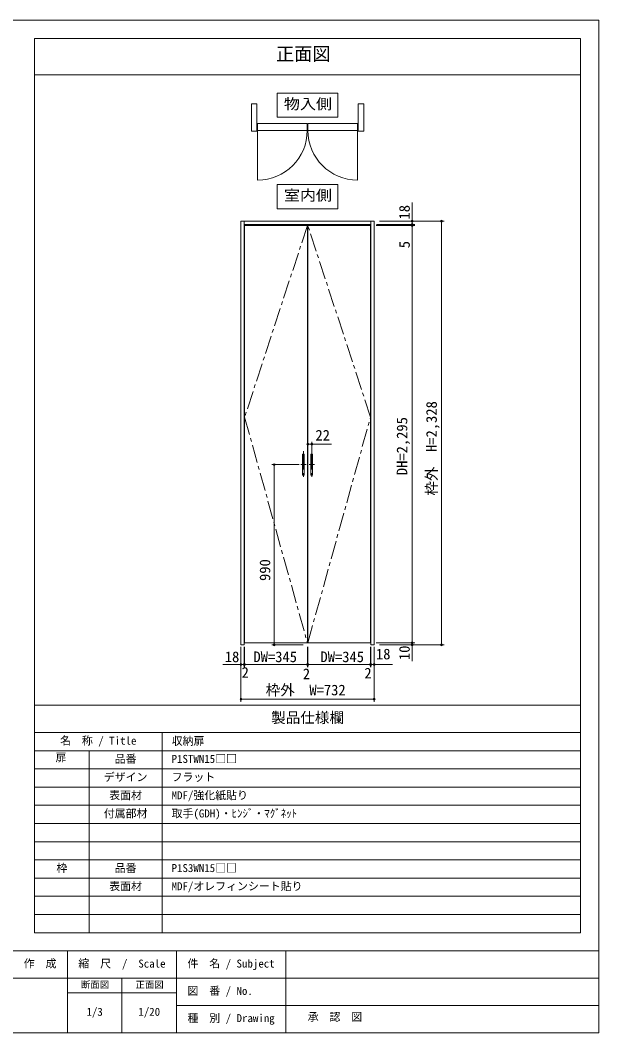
# Model space of a CAD drawing. Units: millimetres on the paper, enlarged 10 times, with parts at other scales. Extents: x -2058 to 1892, y -400 to 2383.
# Drawn here: x 303 to 1892, y -400 to 2383 of the extents above; entities that cross this region are included whole.
import ezdxf
from ezdxf.enums import TextEntityAlignment as Align

# ---------------------------------------------------------------- set-up
doc = ezdxf.new("R2010")
doc.units = ezdxf.units.MM
doc.header["$LTSCALE"] = 10
doc.header["$PDMODE"] = 32
doc.header["$PDSIZE"] = 5
doc.linetypes.add('CHAIN1', pattern=[8, 5, -1, 1, -1])
for name, color, linetype, lineweight in [('0-0_0', 7, 'Continuous', 18), ('1-0_H-SYM', 7, 'Continuous', 18), ('3-8', 4, 'Continuous', 18)]:
    doc.layers.add(name, color=color, linetype=linetype, lineweight=lineweight)
doc.styles.add('ＭＳ ゴシック', font='')
doc.styles.get('ＭＳ ゴシック').set_extended_font_data('MS Gothic')

msp = doc.modelspace()

# ---------------------------------------------------------------- linework, layer by layer
at = {"layer": '0-0_0'}
for p, q in [((-2057.96, 2382.81), (1892.04, 2382.81)), ((1892.04, 2382.81), (1892.04, -399.69)), ((342.04, 2332.81), (342.04, -124.69)), ((342.04, 2332.81), (1842.04, 2332.81)), ((1842.04, 2332.81), (1842.04, -124.69)), ((342.04, 2232.81), (1842.04, 2232.81)), ((342.04, 500.31), (1842.04, 500.31)), ((342.04, 425.31), (1842.04, 425.31)), ((692.04, 425.31), (692.04, -124.69)), ((342.04, 375.31), (1842.04, 375.31)), ((492.04, 375.31), (492.04, -124.69)), ((342.04, 325.31), (1842.04, 325.31)), ((342.04, 275.31), (1842.04, 275.31)), ((342.04, 225.31), (1842.04, 225.31)), ((342.04, 175.31), (1842.04, 175.31)), ((342.04, 175.31), (1842.04, 175.31)), ((342.04, 125.31), (1842.04, 125.31)), ((342.04, 125.31), (1842.04, 125.31)), ((342.04, 75.31), (1842.04, 75.31)), ((342.04, 75.31), (1842.04, 75.31)), ((342.04, 25.31), (1842.04, 25.31)), ((342.04, -24.69), (1842.04, -24.69)), ((342.04, -74.69), (1842.04, -74.69)), ((1842.04, -124.69), (342.04, -124.69)), ((342.04, -124.69), (1842.04, -124.69)), ((-2057.96, -174.69), (1892.04, -174.69)), ((432.04, -174.69), (432.04, -399.69)), ((732.04, -399.69), (732.04, -174.69)), ((1032.04, -399.69), (1032.04, -174.69)), ((1892.04, -249.69), (-1257.96, -249.69)), ((582.04, -249.69), (582.04, -399.69)), ((432.04, -289.69), (732.04, -289.69)), ((1892.04, -324.69), (732.04, -324.69)), ((1892.04, -399.69), (-2057.96, -399.69))]:
    msp.add_line(p, q, dxfattribs=at)
at = {"layer": '3-8', "color": 7}
for p, q in [((1175.31, 2116.11), (1175.31, 2182.77)), ((1008.65, 2116.11), (1175.31, 2116.11)), ((954.79, 2098.64), (954.79, 2079.89)), ((1091.1, 2098.64), (954.79, 2098.64)), ((1091.1, 2098.64), (1091.1, 2079.89)), ((1092.98, 2098.64), (1229.29, 2098.64)), ((1092.98, 2098.64), (1092.98, 2079.89)), ((1229.29, 2098.64), (1229.29, 2079.89)), ((954.79, 2079.89), (1091.1, 2079.89)), ((1229.29, 2079.89), (1092.98, 2079.89)), ((909.04, 1830.53), (909.04, 666.53)), ((909.04, 1830.53), (1275.04, 1830.53)), ((918.04, 1830.53), (918.04, 666.53)), ((1266.04, 1821.53), (918.04, 1821.53)), ((919.04, 1819.03), (919.04, 671.53)), ((1091.54, 1819.03), (919.04, 1819.03)), ((1091.54, 1819.03), (1091.54, 671.53)), ((1092.54, 1819.03), (1092.54, 671.53)), ((1265.04, 1819.03), (1092.54, 1819.03)), ((1265.04, 1819.03), (1265.04, 671.53)), ((1266.04, 1830.53), (1266.04, 666.53)), ((1275.04, 1830.53), (1275.04, 666.53)), ((1092.54, 1174.53), (1092.54, 1224.24)), ((1103.54, 1182.03), (1103.54, 1224.24)), ((1078.41, 1133.03), (1078.41, 1190.03)), ((1079.16, 1190.78), (1081.91, 1190.78)), ((1082.66, 1190.03), (1082.66, 1133.03)), ((1101.41, 1133.03), (1101.41, 1190.03)), ((1102.16, 1190.78), (1104.91, 1190.78)), ((1105.66, 1190.03), (1105.66, 1133.03)), ((1081.91, 1132.28), (1079.16, 1132.28)), ((1104.91, 1132.28), (1102.16, 1132.28)), ((1091.54, 671.53), (919.04, 671.53)), ((1265.04, 671.53), (1092.54, 671.53)), ((909.04, 666.53), (918.04, 666.53)), ((1266.04, 666.53), (1275.04, 666.53))]:
    msp.add_line(p, q, dxfattribs=at)
at = {"layer": '3-8'}
for p, q in [((954.79, 2089.26), (954.79, 1943.58)), ((1229.29, 2089.26), (1229.29, 1943.58)), ((1379.4, 1830.53), (1379.4, 1881.76)), ((1379.4, 1821.53), (1379.4, 1840.28)), ((1280.04, 1819.03), (1386.9, 1819.03)), ((1281.04, 1821.53), (1386.9, 1821.53)), ((1281.04, 1821.53), (1386.9, 1821.53)), ((1281.04, 1819.03), (1386.9, 1819.03)), ((1290.04, 1830.53), (1386.9, 1830.53)), ((1290.04, 1830.53), (1467.59, 1830.53)), ((1379.4, 1821.53), (1379.4, 1830.53)), ((1379.4, 1821.53), (1379.4, 1802.78)), ((1379.4, 1821.53), (1379.4, 1819.03)), ((1379.4, 1819.03), (1379.4, 1756.94)), ((1379.4, 671.53), (1379.4, 1819.03)), ((1460.09, 666.53), (1460.09, 1830.53)), ((1068.54, 1161.53), (993.66, 1161.53)), ((1000.16, 1161.53), (1000.16, 666.53)), ((1379.4, 671.53), (1379.4, 733.62)), ((1280.04, 671.53), (1386.9, 671.53)), ((1280.04, 671.53), (1386.9, 671.53)), ((1379.4, 669.03), (1379.4, 687.78)), ((1379.4, 669.03), (1379.4, 671.53)), ((1379.4, 669.03), (1379.4, 656.78)), ((1379.4, 669.03), (1379.4, 666.53)), ((909.04, 660.55), (909.04, 604.65)), ((909.04, 660.55), (909.04, 509.58)), ((918.04, 660.55), (918.04, 604.65)), ((918.04, 660.55), (918.04, 604.65)), ((919.04, 660.55), (919.04, 604.65)), ((919.04, 660.55), (919.04, 604.65)), ((1080.04, 666.53), (993.66, 666.53)), ((1091.54, 660.55), (1091.54, 604.65)), ((1091.54, 660.55), (1091.54, 604.65)), ((1092.54, 660.55), (1092.54, 604.65)), ((1092.54, 660.55), (1092.54, 604.65)), ((1265.04, 660.55), (1265.04, 604.65)), ((1265.04, 660.55), (1265.04, 604.65)), ((1266.04, 660.55), (1266.04, 604.65)), ((1266.04, 660.55), (1266.04, 604.65)), ((1275.04, 660.55), (1275.04, 604.65)), ((1275.04, 660.55), (1275.04, 509.58)), ((1290.04, 666.53), (1386.9, 666.53)), ((1290.04, 666.53), (1467.59, 666.53)), ((1379.4, 666.53), (1379.4, 621.39)), ((909.04, 612.15), (859.49, 612.15)), ((918.04, 612.15), (899.29, 612.15)), ((918.04, 612.15), (909.04, 612.15)), ((918.04, 612.15), (919.04, 612.15)), ((918.04, 612.15), (936.79, 612.15)), ((919.04, 612.15), (937.79, 612.15)), ((1091.54, 612.15), (919.04, 612.15)), ((1091.54, 612.15), (1072.79, 612.15)), ((1091.54, 612.15), (1092.54, 612.15)), ((1092.54, 612.15), (1111.29, 612.15)), ((1265.04, 612.15), (1092.54, 612.15)), ((1265.04, 612.15), (1246.29, 612.15)), ((1266.04, 612.15), (1247.29, 612.15)), ((1266.04, 612.15), (1265.04, 612.15)), ((1266.04, 612.15), (1284.79, 612.15)), ((1266.04, 612.15), (1275.04, 612.15)), ((1275.04, 612.15), (1325.13, 612.15)), ((909.04, 517.08), (1275.04, 517.08))]:
    msp.add_line(p, q, dxfattribs=at)
at = {"layer": '3-8', "linetype": 'CHAIN1'}
for p, q in [((1091.54, 1819.03), (919.04, 1292.47)), ((1265.04, 1292.47), (1092.54, 1819.03)), ((919.04, 1292.47), (1091.54, 671.53)), ((1092.54, 671.53), (1265.04, 1292.47)), ((1080.54, 1198.28), (1080.54, 1124.78)), ((1103.54, 1198.28), (1103.54, 1124.78)), ((1073.04, 1161.53), (1088.04, 1161.53)), ((1096.04, 1161.53), (1111.04, 1161.53))]:
    msp.add_line(p, q, dxfattribs=at)
at = {"layer": '3-8', "color": 7}
msp.add_lwpolyline([(1175.31, 2182.77), (1008.65, 2182.77), (1008.65, 2116.11)], dxfattribs=at)
for points in [[(952.91, 2078.01), (937.91, 2078.01), (937.91, 2153.01), (952.91, 2153.01)], [(1231.16, 2078.01), (1246.16, 2078.01), (1246.16, 2153.01), (1231.16, 2153.01)], [(1175.31, 1931.63), (1008.65, 1931.63), (1008.65, 1864.96), (1175.31, 1864.96)]]:
    msp.add_lwpolyline(points, close=True, dxfattribs=at)
at = {"layer": '3-8'}
msp.add_lwpolyline([(1092.54, 1217.74), (1103.54, 1217.74), (1157.64, 1217.74)], dxfattribs=at)
for centre, radius, start, end in [((954.79, 2079.89), 136.31, 270, 0), ((1229.29, 2079.89), 136.31, 180, 270), ((1092.54, 1217.74), 1.02, 0, 180), ((1092.54, 1217.74), 1.02, 180, 0), ((1103.54, 1217.74), 1.02, 0, 180), ((1103.54, 1217.74), 1.02, 180, 0), ((1000.16, 1161.53), 1.02, 90, 270), ((1000.16, 1161.53), 1.02, 270, 90), ((1000.16, 666.53), 1.02, 90, 270), ((1000.16, 666.53), 1.02, 270, 90)]:
    msp.add_arc(centre, radius, start, end, dxfattribs=at)
at = {"layer": '3-8', "color": 7}
for centre, start, end in [((1079.16, 1190.03), 90, 180), ((1081.91, 1190.03), 0, 90), ((1102.16, 1190.03), 90, 180), ((1104.91, 1190.03), 0, 90), ((1079.16, 1133.03), 180, 270), ((1081.91, 1133.03), 270, 0), ((1102.16, 1133.03), 180, 270), ((1104.91, 1133.03), 270, 0)]:
    msp.add_arc(centre, 0.75, start, end, dxfattribs=at)
at = {"layer": '3-8'}
for p in [(1379.4, 1830.53), (1379.4, 1821.53), (1379.4, 1819.03), (1460.09, 1830.53), (1092.54, 1217.74), (1103.54, 1217.74), (1000.16, 1161.53), (1000.16, 666.53), (1379.4, 671.53), (1379.4, 666.53), (1460.09, 666.53), (909.04, 612.15), (918.04, 612.15), (919.04, 612.15), (1091.54, 612.15), (1092.54, 612.15), (1265.04, 612.15), (1266.04, 612.15), (1275.04, 612.15), (909.04, 517.08), (1275.04, 517.08)]:
    msp.add_point(p, dxfattribs=at)

# ---------------------------------------------------------------- texts
at = {"layer": '0-0_0', "style": 'ＭＳ ゴシック'}
for s, height, p in [('正面図 ', 36.66, (1005.06, 2260.98)), ('製品仕様欄', 29.33, (992.04, 442.81)), ('名\u3000称 / Title', 21.99, (412.04, 385.31)), ('収納扉', 21.99, (718.57, 384.59)), ('扉', 21.99, (399.54, 339.18)), ('品番', 21.99, (562.04, 335.31)), ('P1STWN15□□', 21.99, (718.41, 335.31)), ('デザイン', 21.99, (532.04, 285.31)), ('フラット', 21.99, (718.41, 285.31)), ('表面材', 21.99, (547.04, 235.31)), ('MDF/強化紙貼り', 21.99, (718.41, 235.31)), ('付属部材', 21.99, (532.04, 185.31)), ('取手(GDH)・ﾋﾝｼﾞ・ﾏｸﾞﾈｯﾄ', 21.99, (718.41, 185.31)), ('枠', 21.99, (402.04, 35.31)), ('品番', 21.99, (562.04, 35.31)), ('P1S3WN15□□', 21.99, (718.41, 35.31)), ('表面材', 21.99, (547.04, -14.69)), ('MDF/オレフィンシート貼り', 21.99, (718.41, -14.69)), ('作\u3000成', 21.99, (312.04, -227.19)), ('縮\u3000尺\u3000/\u3000Scale', 21.99, (462.04, -227.19)), ('件\u3000名 / Subject', 21.99, (762.04, -227.19)), ('断面図', 18.33, (469.54, -282.19)), ('正面図', 18.33, (619.54, -282.19)), ('図\u3000番 / No.', 21.99, (761.88, -302.19)), ('1/3', 21.99, (484.54, -359.69)), ('1/20', 21.99, (627.04, -359.69)), ('種\u3000別 / Drawing', 21.99, (762.04, -377.19)), ('承\u3000認\u3000図', 21.99, (1092.21, -373.62))]:
    msp.add_text(s, height=height, dxfattribs=at).set_placement(p, align=Align.BOTTOM_LEFT)
at = {"layer": '1-0_H-SYM', "style": 'ＭＳ ゴシック'}
msp.add_text('18', height=29.33, dxfattribs=at).set_placement((1279.92, 617.71), align=Align.BOTTOM_LEFT)
at = {"layer": '3-8', "color": 7, "style": 'ＭＳ ゴシック', "width": 1.1}
for s, p in [('物入側', (1026.98, 2129.44)), ('室内側', (1026.98, 1878.29))]:
    msp.add_text(s, height=29.33, dxfattribs=at).set_placement(p, align=Align.BOTTOM_LEFT)
at = {"layer": '3-8', "color": 7, "style": 'ＭＳ ゴシック'}
for s, p in [('18', (1381.59, 1835.23)), ('5', (1381.59, 1756.25)), ('枠外  H=2,328', (1455.96, 1076.41)), ('DH=2,295', (1374.87, 1132.64)), ('990', (998.28, 841.9)), ('10', (1381.59, 624.4))]:
    msp.add_text(s, height=29.33, rotation=90, dxfattribs=at).set_placement(p, align=Align.BOTTOM_LEFT)
for s, p in [('22', (1113.67, 1219)), ('18', (864.52, 609.97)), ('DW=345', (943.25, 609.99)), ('DW=345', (1127.37, 609.99)), ('2', (910.75, 566.97)), ('2', (1079.03, 563.18)), ('2', (1248.12, 565.15)), ('枠外  W=732', (977.07, 518.77))]:
    msp.add_text(s, height=29.33, dxfattribs=at).set_placement(p, align=Align.BOTTOM_LEFT)

doc.saveas('drawing.dxf')
